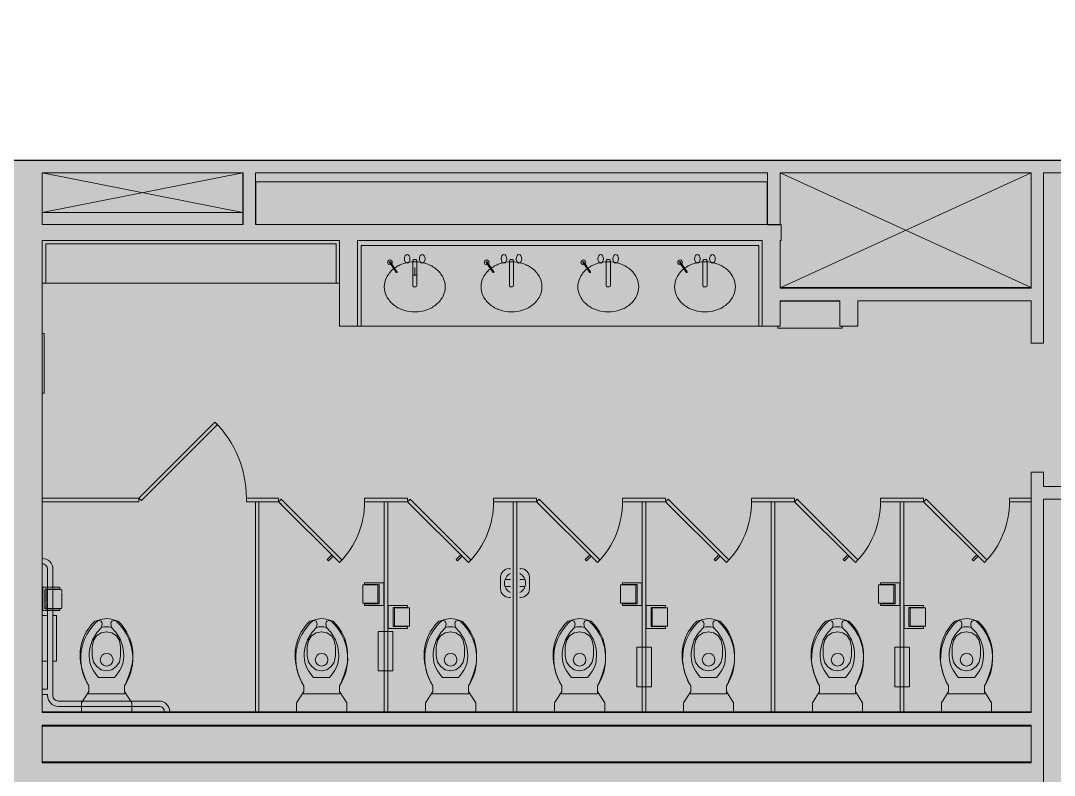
# Model space of a CAD drawing. Header units: inches. Extents: x 3 to 2625, y 0 to 2055.
# Drawn here: x 1036 to 1324.5, y 1066.4 to 1277 of the extents above; entities that cross this region are included whole.
import ezdxf

# ---------------------------------------------------------------- set-up
doc = ezdxf.new("R2010")
doc.units = ezdxf.units.IN
doc.header["$MEASUREMENT"] = 0
doc.linetypes.add('IMPORT-HIDDEN2 _2_', pattern=[0.1875, 0.125, -0.0625])
for name, color, linetype, lineweight in [('A-CLNG', 13, 'Continuous', 13), ('A-DETL', 90, 'Continuous', 9), ('A-DETL-GENF', 92, 'Continuous', 9), ('A-WALL', 113, 'Continuous', 13), ('A-WALL-PATT', 111, 'Continuous', 13), ('CORE', 7, 'Continuous', 9), ('I-WALL', 2, 'Continuous', 9), ('Victor Bldg - 8th Floor_LINK_dwg', 8, 'Continuous', 9)]:
    doc.layers.add(name, color=color, linetype=linetype, lineweight=lineweight)

# ---------------------------------------------------------------- blocks, each defined once
blk = doc.blocks.new('Victor Bldg - 8th Floor_LINK_dwg_AH13F-8067657-LEVEL 08 RCP')
at = {"layer": 'CORE'}
for p, q in [((1145.42, 1209.86), (1145.42, 1203.17)), ((1146.29, 1210.31), (1145.72, 1210.31)), ((1146.59, 1203.17), (1146.59, 1209.86)), ((1145.72, 1202.72), (1146.29, 1202.72))]:
    blk.add_line(p, q, dxfattribs=at)
for centre in [(1143.88, 1210.53), (1148.08, 1210.53)]:
    blk.add_ellipse(centre, major_axis=(0, 1.17), ratio=0.666667, dxfattribs=at)
for centre, start_param, end_param in [((1145.72, 1209.86), 0, 1.570796), ((1146.29, 1209.86), 4.712389, 6.283185), ((1145.72, 1203.17), 1.570796, 3.141593), ((1146.29, 1203.17), 3.141593, 4.712389)]:
    blk.add_ellipse(centre, major_axis=(0, 0.45), ratio=0.666667, start_param=start_param, end_param=end_param, dxfattribs=at)
blk = doc.blocks.new('Victor Bldg - 8th Floor_LINK_dwg_AH13F-8067658-LEVEL 08 RCP')
at = {"layer": 'CORE'}
for p, q in [((1172.42, 1209.86), (1172.42, 1203.17)), ((1173.29, 1210.31), (1172.72, 1210.31)), ((1173.59, 1203.17), (1173.59, 1209.86)), ((1172.72, 1202.72), (1173.29, 1202.72))]:
    blk.add_line(p, q, dxfattribs=at)
for centre in [(1170.88, 1210.53), (1175.08, 1210.53)]:
    blk.add_ellipse(centre, major_axis=(0, 1.17), ratio=0.666667, dxfattribs=at)
for centre, start_param, end_param in [((1172.72, 1209.86), 0, 1.570796), ((1173.29, 1209.86), 4.712389, 6.283185), ((1172.72, 1203.17), 1.570796, 3.141593), ((1173.29, 1203.17), 3.141593, 4.712389)]:
    blk.add_ellipse(centre, major_axis=(0, 0.45), ratio=0.666667, start_param=start_param, end_param=end_param, dxfattribs=at)
blk = doc.blocks.new('Victor Bldg - 8th Floor_LINK_dwg_AH13F-8067659-LEVEL 08 RCP')
at = {"layer": 'CORE'}
for p, q in [((1226.42, 1209.86), (1226.42, 1203.17)), ((1227.29, 1210.31), (1226.72, 1210.31)), ((1227.59, 1203.17), (1227.59, 1209.86)), ((1226.72, 1202.72), (1227.29, 1202.72))]:
    blk.add_line(p, q, dxfattribs=at)
for centre in [(1224.88, 1210.53), (1229.08, 1210.53)]:
    blk.add_ellipse(centre, major_axis=(0, 1.17), ratio=0.666667, dxfattribs=at)
for centre, start_param, end_param in [((1226.72, 1209.86), 0, 1.570796), ((1227.29, 1209.86), 4.712389, 6.283185), ((1226.72, 1203.17), 1.570796, 3.141593), ((1227.29, 1203.17), 3.141593, 4.712389)]:
    blk.add_ellipse(centre, major_axis=(0, 0.45), ratio=0.666667, start_param=start_param, end_param=end_param, dxfattribs=at)
blk = doc.blocks.new('Victor Bldg - 8th Floor_LINK_dwg_AH13F-8067660-LEVEL 08 RCP')
at = {"layer": 'CORE'}
for p, q in [((1199.42, 1209.86), (1199.42, 1203.17)), ((1200.29, 1210.31), (1199.72, 1210.31)), ((1200.59, 1203.17), (1200.59, 1209.86)), ((1199.72, 1202.72), (1200.29, 1202.72))]:
    blk.add_line(p, q, dxfattribs=at)
for centre in [(1197.88, 1210.53), (1202.08, 1210.53)]:
    blk.add_ellipse(centre, major_axis=(0, 1.17), ratio=0.666667, dxfattribs=at)
for centre, start_param, end_param in [((1199.72, 1209.86), 0, 1.570796), ((1200.29, 1209.86), 4.712389, 6.283185), ((1199.72, 1203.17), 1.570796, 3.141593), ((1200.29, 1203.17), 3.141593, 4.712389)]:
    blk.add_ellipse(centre, major_axis=(0, 0.45), ratio=0.666667, start_param=start_param, end_param=end_param, dxfattribs=at)
blk = doc.blocks.new('Victor Bldg - 8th Floor_LINK_dwg_TOILETWP-8067661-LEVEL 08 RCP')
at = {"layer": 'CORE', "flags": 128}
for points in [[(7.25, 5), (5.62, 5), (2.5, 7), (0, 7), (0, -7), (2.5, -7), (5.62, -5), (7.25, -5)], [(8.12, -5.46), (10.63, -6.42), (12.51, -6.92), (13.83, -7.19), (15.03, -7.26), (16.87, -7.26), (18.65, -6.98), (20.47, -6.44), (22.28, -5.58), (23.44, -4.8), (24.31, -4.1), (25.28, -3.19), (25.51, -2.28), (25.47, -2.01), (25.3, -1.48), (24.97, -1.3), (24.53, -1.17), (23.54, -1.33), (22.24, -2.55), (21.51, -3.05), (20.03, -3.89), (18.15, -4.51), (16.56, -4.74), (15.6, -4.76), (14.51, -4.67), (13.47, -4.49), (12.4, -4.14), (11.6, -3.67), (10.47, -2.94), (9.53, -2.21), (9.53, 2.3), (10.47, 3.03), (11.6, 3.77), (12.4, 4.23), (13.47, 4.59), (14.51, 4.77), (15.6, 4.85), (16.56, 4.84), (18.15, 4.6), (20.03, 3.98), (21.51, 3.14), (22.24, 2.64), (23.54, 1.43), (24.53, 1.27), (24.97, 1.39), (25.3, 1.57), (25.47, 2.11), (25.51, 2.37), (25.28, 3.28), (24.31, 4.19), (23.44, 4.89), (22.28, 5.68), (20.47, 6.53), (18.65, 7.07), (16.87, 7.35), (15.03, 7.35), (13.83, 7.28), (12.51, 7.01), (10.63, 6.51), (8.12, 5.55)], [(5.43, 5.11), (4.97, 5.11), (4.97, -5.04), (5.43, -5.04)], [(22.31, -0.02), (21.99, 1.55), (21.18, 2.81), (19.9, 3.63), (18.1, 4), (15.65, 4), (13.85, 3.63), (12.61, 2.77), (11.74, 1.51), (11.44, 0)], [(22.31, 0.11), (21.99, -1.46), (21.18, -2.72), (19.9, -3.54), (18.1, -3.9), (15.65, -3.9), (13.85, -3.54), (12.61, -2.68), (11.74, -1.41), (11.44, 0.09)]]:
    blk.add_lwpolyline(points, dxfattribs=at)
at = {"layer": 'CORE'}
blk.add_circle((14.5, 0), 1.77, dxfattribs=at)
for centre, radius, start, end in [((14.87, -6.83), 14.07, 40.8531, 122.7754), ((18.78, 0), 4.96, 344.4353, 16.8577), ((20.02, 0), 5.98, 335.3815, 23.3669), ((14.91, 6.75), 14.03, 236.9216, 318.7734)]:
    blk.add_arc(centre, radius, start, end, dxfattribs=at)
blk = doc.blocks.new('Victor Bldg - 8th Floor_LINK_dwg-6972240-LEVEL 08 RCP')
at = {"layer": 'CORE'}
for p, q in [((1098, 1234.5), (1042, 1223.5)), ((1098, 1220.12), (1098, 1234.5)), ((1101.63, 1232), (1101.63, 1220.11)), ((1318, 1234.5), (1248, 1202.44)), ((1248, 1234.5), (1248, 1220.12)), ((1130.01, 1191.7), (1130.01, 1215.63)), ((1146.59, 1205.96), (1145.42, 1205.96)), ((1146, 1205.96), (1146, 1208.13)), ((1124.97, 1203.75), (1042, 1203.75)), ((1264.62, 1198.69), (1248, 1198.69)), ((1264.62, 1198.69), (1248, 1198.69)), ((1127.47, 1191.73), (1125.01, 1191.7)), ((1243, 1191.75), (1130.01, 1191.75)), ((1101.5, 1142.75), (1101.5, 1084.12)), ((1102.5, 1142.75), (1102.5, 1084.12)), ((1137.5, 1142.75), (1137.5, 1084.12)), ((1138.5, 1142.75), (1138.5, 1084.12)), ((1173.5, 1142.75), (1173.5, 1084.12)), ((1174.5, 1142.75), (1174.5, 1084.12)), ((1209.5, 1142.75), (1209.5, 1084.12)), ((1210.5, 1142.75), (1210.5, 1084.12)), ((1245.5, 1142.75), (1245.5, 1084.12)), ((1246.5, 1142.75), (1246.5, 1084.12)), ((1281.5, 1142.75), (1281.5, 1084.12)), ((1282.5, 1142.75), (1282.5, 1084.12)), ((1044.99, 1088.61), (1044.99, 1123.91)), ((1172.32, 1124.05), (1172.69, 1124.05)), ((1175.31, 1124.05), (1175.62, 1124.05)), ((1169.96, 1121.7), (1169.96, 1118.39)), ((1171.19, 1121.02), (1172.69, 1121.02)), ((1175.31, 1121.02), (1176.75, 1121.02)), ((1177.98, 1121.7), (1177.98, 1118.39)), ((1044.96, 1118.87), (1046.46, 1118.87)), ((1044.96, 1118.37), (1046.46, 1118.37)), ((1046.46, 1118.2), (1044.96, 1118.2)), ((1171.19, 1119.06), (1172.69, 1119.06)), ((1175.31, 1119.06), (1176.75, 1119.06)), ((1172.32, 1116.03), (1172.69, 1116.03)), ((1175.31, 1116.03), (1175.62, 1116.03)), ((1043.48, 1111), (1042, 1111)), ((1044.96, 1112.97), (1046.46, 1112.97)), ((1044.96, 1112.87), (1046.46, 1112.87)), ((1044.96, 1112.37), (1046.46, 1112.37)), ((1043.48, 1098.25), (1042, 1098.25)), ((1074.63, 1087.12), (1046.48, 1087.12)), ((1046.48, 1085.63), (1074.63, 1085.63)), ((1042, 1084.12), (1318, 1084.12)), ((1077.61, 1084.12), (1076.12, 1084.12)), ((1042, 1080.12), (1318, 1080.12)), ((1318, 1070.12), (1042, 1070.12))]:
    blk.add_line(p, q, dxfattribs=at)
at = {"layer": 'CORE', "flags": 128}
for points in [[(1042, 1223.5), (1098, 1223.5), (1042, 1234.5)], [(1244.38, 1220.12), (1244.38, 1232), (1101.63, 1232)], [(1248, 1202.5), (1318, 1202.5), (1248, 1234.5)], [(1124.01, 1203.75), (1124.01, 1214.75), (1043, 1214.75), (1043, 1203.75)], [(1131.01, 1191.7), (1131.01, 1214.25), (1242, 1214.25), (1242, 1191.75)], [(1042, 1189.69), (1042.56, 1189.69), (1042.56, 1173.07), (1042, 1173.07)], [(1042, 1142.75), (1069, 1142.75), (1069, 1143.75), (1069.71, 1143.04), (1090.92, 1164.26), (1090.21, 1164.96), (1069, 1143.75), (1042, 1143.75)], [(1108, 1142.75), (1124.97, 1125.78), (1125.68, 1126.49), (1108.71, 1143.46), (1108, 1142.75), (1108.71, 1142.04)], [(1318, 1142.75), (1312, 1142.75), (1312, 1143.75), (1318, 1143.75)], [(1123.2, 1127.55), (1121.92, 1126.26), (1121.57, 1126.62), (1122.85, 1127.9)], [(1159.2, 1127.55), (1157.92, 1126.26), (1157.57, 1126.62), (1158.85, 1127.9)], [(1195.2, 1127.55), (1193.92, 1126.26), (1193.57, 1126.62), (1194.85, 1127.9)], [(1231.2, 1127.55), (1229.92, 1126.26), (1229.57, 1126.62), (1230.85, 1127.9)], [(1267.2, 1127.55), (1265.92, 1126.26), (1265.57, 1126.62), (1266.85, 1127.9)], [(1303.2, 1127.55), (1301.92, 1126.26), (1301.57, 1126.62), (1302.85, 1127.9)], [(1043.5, 1123.91), (1043.5, 1090.39), (1042, 1090.39)], [(1044.97, 1098.25), (1046, 1098.25), (1046, 1111), (1044.97, 1111)], [(1042, 1088.9), (1043.5, 1088.9), (1043.5, 1088.61)]]:
    blk.add_lwpolyline(points, dxfattribs=at)
for points in [[(1140.76, 1206.79), (1138.92, 1209.47)], [(1141.03, 1206.95), (1139.18, 1209.63)], [(1167.76, 1206.79), (1165.92, 1209.47)], [(1168.03, 1206.95), (1166.18, 1209.63)], [(1194.76, 1206.79), (1192.92, 1209.47)], [(1195.03, 1206.95), (1193.18, 1209.63)], [(1221.76, 1206.79), (1219.92, 1209.47)], [(1222.03, 1206.95), (1220.18, 1209.63)], [(1265.31, 1191.75), (1265.31, 1191.19), (1247.31, 1191.19), (1247.31, 1191.75), (1247.31, 1191.19), (1265.31, 1191.19)], [(1108, 1143.75), (1099, 1143.75), (1099, 1142.75), (1108, 1142.75)], [(1132, 1143.75), (1144, 1143.75), (1144, 1142.75), (1132, 1142.75)], [(1160.97, 1125.78), (1161.68, 1126.49), (1144.71, 1143.46), (1144, 1142.75)], [(1197.68, 1126.49), (1196.97, 1125.78), (1180, 1142.75), (1180, 1143.75), (1168, 1143.75), (1168, 1142.75), (1180, 1142.75), (1180.71, 1143.46)], [(1204, 1143.75), (1216, 1143.75), (1216, 1142.75), (1216.71, 1143.46), (1233.68, 1126.49), (1232.97, 1125.78), (1216, 1142.75), (1204, 1142.75)], [(1240, 1143.75), (1240, 1142.75), (1252, 1142.75), (1268.97, 1125.78), (1269.68, 1126.49), (1252.71, 1143.46), (1252, 1142.75), (1252, 1143.75)], [(1305.68, 1126.49), (1304.97, 1125.78), (1288, 1142.75), (1276, 1142.75), (1276, 1143.75), (1288, 1143.75), (1288, 1142.75), (1288.71, 1143.46)], [(1131.46, 1119.5), (1135.67, 1119.5), (1135.67, 1114.4), (1131.46, 1114.4)], [(1131.98, 1113.75), (1137.35, 1113.75), (1137.35, 1120.12), (1131.98, 1120.12), (1131.98, 1119.62), (1136.04, 1119.62), (1136.04, 1114.25), (1131.98, 1114.25)], [(1203.46, 1119.5), (1207.67, 1119.5), (1207.67, 1114.4), (1203.46, 1114.4)], [(1203.98, 1113.75), (1209.35, 1113.75), (1209.35, 1120.12), (1203.98, 1120.12), (1203.98, 1119.62), (1208.04, 1119.62), (1208.04, 1114.25), (1203.98, 1114.25)], [(1275.46, 1119.5), (1279.67, 1119.5), (1279.67, 1114.4), (1275.46, 1114.4)], [(1275.98, 1113.75), (1281.35, 1113.75), (1281.35, 1120.12), (1275.98, 1120.12), (1275.98, 1119.62), (1280.04, 1119.62), (1280.04, 1114.25), (1275.98, 1114.25)], [(1143.99, 1113.75), (1138.61, 1113.75), (1138.61, 1107.37), (1143.99, 1107.37), (1143.99, 1107.87), (1139.93, 1107.87), (1139.93, 1113.25), (1143.99, 1113.25)], [(1215.99, 1113.75), (1210.61, 1113.75), (1210.61, 1107.37), (1215.99, 1107.37), (1215.99, 1107.87), (1211.93, 1107.87), (1211.93, 1113.25), (1215.99, 1113.25)], [(1287.99, 1113.75), (1282.61, 1113.75), (1282.61, 1107.37), (1287.99, 1107.37), (1287.99, 1107.87), (1283.93, 1107.87), (1283.93, 1113.25), (1287.99, 1113.25)], [(1144.5, 1108), (1140.3, 1108), (1140.3, 1113.1), (1144.5, 1113.1)], [(1216.5, 1108), (1212.3, 1108), (1212.3, 1113.1), (1216.5, 1113.1)], [(1288.5, 1108), (1284.3, 1108), (1284.3, 1113.1), (1288.5, 1113.1)], [(1135.78, 1095.5), (1135.78, 1106.5), (1139.91, 1106.5), (1139.91, 1095.5)], [(1207.94, 1091.12), (1207.94, 1102.12), (1212.06, 1102.12), (1212.06, 1091.12)], [(1279.94, 1091.12), (1279.94, 1102.12), (1284.06, 1102.12), (1284.06, 1091.12)]]:
    blk.add_lwpolyline(points, close=True, dxfattribs=at)
at = {"layer": 'CORE', "linetype": 'IMPORT-HIDDEN2 _2_', "flags": 128}
for points in [[(1044.94, 1112.37), (1042.21, 1112.37), (1042.21, 1118.87), (1044.94, 1118.87)], [(1044.94, 1112.87), (1042.71, 1112.87), (1042.71, 1118.37), (1044.94, 1118.37)], [(1044.94, 1118.2), (1043.08, 1118.2), (1043.08, 1112.97), (1044.94, 1112.97)], [(1046.46, 1118.37), (1046.96, 1118.37), (1046.96, 1118.87), (1046.46, 1118.87)], [(1046.46, 1112.97), (1047.47, 1112.97), (1047.47, 1118.2), (1046.46, 1118.2)], [(1046.46, 1112.87), (1046.96, 1112.87), (1046.96, 1112.37), (1046.46, 1112.37)]]:
    blk.add_lwpolyline(points, dxfattribs=at)
at = {"layer": 'CORE'}
for centre in [(1139.05, 1209.55), (1139.05, 1209.55), (1166.05, 1209.55), (1166.05, 1209.55), (1193.05, 1209.55), (1193.05, 1209.55), (1220.05, 1209.55), (1220.05, 1209.55)]:
    blk.add_circle(centre, 0.667, dxfattribs=at)
for centre, radius, start, end in [((1139.05, 1209.55), 0.167, 11.6829, 236.8423), ((1139.05, 1209.55), 0.167, 11.6829, 236.8423), ((1145.45, 1201.04), 8.59, 108.8354, 129.4725), ((1146, 1199.43), 10.29, 90, 108.8354), ((1146, 1199.43), 10.29, 71.1646, 90), ((1146.55, 1201.04), 8.59, 50.5275, 71.1646), ((1166.05, 1209.55), 0.167, 11.6829, 236.8423), ((1166.05, 1209.55), 0.167, 11.6829, 236.8423), ((1172.45, 1201.04), 8.59, 108.8354, 129.4725), ((1173, 1199.43), 10.29, 90, 108.8354), ((1173, 1199.43), 10.29, 71.1646, 90), ((1173.55, 1201.04), 8.59, 50.5275, 71.1646), ((1193.05, 1209.55), 0.167, 11.6829, 236.8423), ((1193.05, 1209.55), 0.167, 11.6829, 236.8423), ((1199.45, 1201.04), 8.59, 108.8354, 129.4725), ((1200, 1199.43), 10.29, 90, 108.8354), ((1200, 1199.43), 10.29, 71.1646, 90), ((1200.55, 1201.04), 8.59, 50.5275, 71.1646), ((1220.05, 1209.55), 0.167, 11.6829, 236.8423), ((1220.05, 1209.55), 0.167, 11.6829, 236.8423), ((1226.45, 1201.04), 8.59, 108.8354, 129.4725), ((1227, 1199.43), 10.29, 90, 108.8354), ((1227, 1199.43), 10.29, 71.1646, 90), ((1227.55, 1201.04), 8.59, 50.5275, 71.1646), ((1144.61, 1202.07), 7.26, 129.4725, 153.2988), ((1140.9, 1206.86), 0.167, 192.1914, 57.3508), ((1140.9, 1206.86), 0.167, 192.1914, 57.3508), ((1147.39, 1202.07), 7.26, 26.7012, 50.5275), ((1171.61, 1202.07), 7.26, 129.4725, 153.2988), ((1167.9, 1206.86), 0.167, 192.1914, 57.3508), ((1167.9, 1206.86), 0.167, 192.1914, 57.3508), ((1174.39, 1202.07), 7.26, 26.7012, 50.5275), ((1198.61, 1202.07), 7.26, 129.4725, 153.2988), ((1194.9, 1206.86), 0.167, 192.1914, 57.3508), ((1194.9, 1206.86), 0.167, 192.1914, 57.3508), ((1201.39, 1202.07), 7.26, 26.7012, 50.5275), ((1225.61, 1202.07), 7.26, 129.4725, 153.2988), ((1221.9, 1206.86), 0.167, 192.1914, 57.3508), ((1221.9, 1206.86), 0.167, 192.1914, 57.3508), ((1228.39, 1202.07), 7.26, 26.7012, 50.5275), ((1143.3, 1202.72), 5.8, 153.2988, 180), ((1148.7, 1202.72), 5.8, 0, 26.7012), ((1170.3, 1202.72), 5.8, 153.2988, 180), ((1175.7, 1202.72), 5.8, 0, 26.7012), ((1197.3, 1202.72), 5.8, 153.2988, 180), ((1202.7, 1202.72), 5.8, 0, 26.7012), ((1224.3, 1202.72), 5.8, 153.2988, 180), ((1229.7, 1202.72), 5.8, 0, 26.7012), ((1143.3, 1202.72), 5.8, 180, 206.7012), ((1148.7, 1202.72), 5.8, 333.2988, 0), ((1170.3, 1202.72), 5.8, 180, 206.7012), ((1175.7, 1202.72), 5.8, 333.2988, 0), ((1197.3, 1202.72), 5.8, 180, 206.7012), ((1202.7, 1202.72), 5.8, 333.2988, 0), ((1224.3, 1202.72), 5.8, 180, 206.7012), ((1229.7, 1202.72), 5.8, 333.2988, 0), ((1144.61, 1203.38), 7.26, 206.7012, 230.5275), ((1145.45, 1204.4), 8.59, 230.5275, 251.1646), ((1146.55, 1204.4), 8.59, 288.8354, 309.4725), ((1147.39, 1203.38), 7.26, 309.4725, 333.2988), ((1171.61, 1203.38), 7.26, 206.7012, 230.5275), ((1172.45, 1204.4), 8.59, 230.5275, 251.1646), ((1173.55, 1204.4), 8.59, 288.8354, 309.4725), ((1174.39, 1203.38), 7.26, 309.4725, 333.2988), ((1198.61, 1203.38), 7.26, 206.7012, 230.5275), ((1199.45, 1204.4), 8.59, 230.5275, 251.1646), ((1200.55, 1204.4), 8.59, 288.8354, 309.4725), ((1201.39, 1203.38), 7.26, 309.4725, 333.2988), ((1225.61, 1203.38), 7.26, 206.7012, 230.5275), ((1226.45, 1204.4), 8.59, 230.5275, 251.1646), ((1227.55, 1204.4), 8.59, 288.8354, 309.4725), ((1228.39, 1203.38), 7.26, 309.4725, 333.2988), ((1146, 1206.02), 10.29, 251.1646, 270), ((1146, 1206.02), 10.29, 270, 288.8354), ((1173, 1206.02), 10.29, 251.1646, 270), ((1173, 1206.02), 10.29, 270, 288.8354), ((1200, 1206.02), 10.29, 251.1646, 270), ((1200, 1206.02), 10.29, 270, 288.8354), ((1227, 1206.02), 10.29, 251.1646, 270), ((1227, 1206.02), 10.29, 270, 288.8354), ((1069, 1143.75), 30, 0, 45), ((1108, 1142.75), 24, 315, 360), ((1144, 1142.75), 24, 315, 360), ((1180, 1142.75), 24, 315, 360), ((1216, 1142.75), 24, 315, 360), ((1252, 1142.75), 24, 315, 360), ((1288, 1142.75), 24, 315, 360), ((1042.01, 1123.91), 2.98, 0, 90.1475), ((1042.01, 1123.91), 1.49, 0, 90.2951), ((1172.32, 1121.7), 2.36, 90, 180), ((1173.97, 1120.04), 2.95, 115.775, 244.225), ((1173.97, 1120.04), 2.95, 297.1387, 62.8613), ((1175.62, 1121.7), 2.36, 0, 90), ((1172.32, 1118.39), 2.36, 180, 270), ((1175.62, 1118.39), 2.36, 270, 360), ((1046.48, 1088.61), 2.98, 180, 270), ((1046.48, 1088.61), 1.49, 180, 270), ((1074.63, 1084.13), 2.98, 359.8525, 90), ((1074.63, 1084.13), 1.49, 359.7049, 90)]:
    blk.add_arc(centre, radius, start, end, dxfattribs=at)
for name in ['Victor Bldg - 8th Floor_LINK_dwg_AH13F-8067657-LEVEL 08 RCP', 'Victor Bldg - 8th Floor_LINK_dwg_AH13F-8067658-LEVEL 08 RCP', 'Victor Bldg - 8th Floor_LINK_dwg_AH13F-8067660-LEVEL 08 RCP', 'Victor Bldg - 8th Floor_LINK_dwg_AH13F-8067659-LEVEL 08 RCP']:
    blk.add_blockref(name, (0, 0))
at = {"rotation": 90}
for p in [(1060, 1084.12), (1120, 1084.12), (1156, 1084.12), (1192, 1084.12), (1228, 1084.12), (1264, 1084.12), (1300, 1084.12)]:
    blk.add_blockref('Victor Bldg - 8th Floor_LINK_dwg_TOILETWP-8067661-LEVEL 08 RCP', p, dxfattribs=at)

msp = doc.modelspace()

# ---------------------------------------------------------------- hatches: boundary and pattern name
at = {"layer": 'A-DETL-GENF'}
h = msp.add_hatch(color=9, dxfattribs=at)
h.paths.add_polyline_path([(3.78, 548.5), (283.25, 548.5), (283.25, 1522), (3.5, 1522), (3.5, 548.5)], flags=0)
h.paths.add_polyline_path([(247.25, 559.98), (31, 559.98), (31, 633.5), (247.25, 633.5), (247.25, 579.5)], flags=0)
h.paths.add_polyline_path([(1491.25, 813), (1491.5, 813), (1491.5, 1106.5), (1485.5, 1106.5), (1485.5, 1153.5), (1391, 1153.5), (1391, 1143.5), (1390.75, 1143.5), (1390.75, 826.5), (1485.25, 826.5), (1485.25, 855.5), (1491.25, 855.5), (1491.25, 813.06)], flags=0)
h.paths.add_polyline_path([(1381.75, 813), (1381.75, 1008.5), (1381.5, 1008.5), (1381.5, 813)], flags=0)
h.paths.add_polyline_path([(1630.75, 813), (1630.75, 855.5), (1636.75, 855.5), (1636.75, 826.5), (1657.5, 826.5), (1657.5, 818), (1710.5, 818), (1710.5, 826.5), (1731.13, 826.5), (1731.13, 924.5), (1710.5, 924.5), (1710.5, 926.5), (1657.5, 926.5), (1657.5, 924.5), (1636.75, 924.5), (1636.75, 897.5), (1630.75, 897.5), (1630.75, 959.5), (1636.75, 959.5), (1636.75, 932.5), (1657.5, 932.5), (1657.5, 930.5), (1710.5, 930.5), (1710.5, 932.5), (1731.13, 932.5), (1731.13, 1135.5), (1710.5, 1135.5), (1710.5, 1141.5), (1657.5, 1141.5), (1657.5, 1135.5), (1636.5, 1135.5), (1636.5, 1106.5), (1630.5, 1106.5), (1630.5, 813)], flags=0)
h.paths.add_polyline_path([(1286.63, 813.06), (1287.75, 813.06), (1287.75, 817.06), (1290.75, 817.06), (1290.75, 911), (1058.62, 911), (1058.62, 915.5), (1208, 915.5), (1208, 932.5), (1047.22, 932.5), (1047.22, 915.75), (1052.5, 915.75), (1052.5, 916), (1058.5, 916), (1058.5, 817.06), (1249.25, 817.06), (1249.25, 813.06), (1286.5, 813.06)], flags=0)
h.paths.add_polyline_path([(1040.13, 813.06), (1041.75, 813.06), (1041.75, 817.06), (1052.5, 817.06), (1052.5, 912.25), (993, 912.25), (993, 915.75), (993.06, 915.75), (993.06, 951.5), (990.06, 951.5), (990.06, 957.5), (993.06, 957.5), (993.06, 1017.06), (1016.5, 1017.06), (1016.5, 1037.5), (1036, 1037.5), (1036, 1234.5), (867.44, 1234.5), (867.44, 957.5), (951.56, 957.5), (951.56, 951.5), (907.31, 951.5), (907.31, 817.06), (1003.25, 817.06), (1003.25, 813.06), (1014.07, 813.06)], flags=0)
h.paths.add_polyline_path([(1321.5, 817.06), (1321.5, 865.13), (1299.38, 865.13), (1299.38, 817.06), (1318, 817.06)], flags=0)
h.paths.add_polyline_path([(1295.88, 817.06), (1295.88, 865.13), (1294.25, 865.13), (1294.25, 817.06)], flags=0)
h.paths.add_polyline_path([(1825.13, 818), (1947.31, 818), (1947.31, 994.75), (1885.63, 994.75), (1885.63, 995), (1843.63, 995), (1843.63, 1141.5), (1814.63, 1141.5), (1814.63, 1146.5), (1776.13, 1146.5), (1776.13, 1141.5), (1773.13, 1141.5), (1773.13, 1141), (1767.13, 1141), (1767.13, 1141.5), (1737.13, 1141.5), (1737.13, 818), (1773.13, 818)], flags=0)
h.paths.add_polyline_path([(1977, 818), (1977, 994.5), (1968.5, 994.5), (1968.5, 994.75), (1953.31, 994.75), (1953.31, 818)], flags=0)
h.paths.add_polyline_path([(1294.25, 868.62), (1318, 868.62), (1318, 912.5), (1294.25, 912.5), (1294.25, 886.21)], flags=0)
h.paths.add_polyline_path([(1491.25, 897.49), (1485.25, 897.49), (1485.25, 926.5), (1391, 926.5), (1391, 930.5), (1485.25, 930.5), (1485.25, 959.5), (1491.25, 959.5), (1491.25, 926.5)], flags=0)
h.paths.add_polyline_path([(1301.25, 915.5), (1318, 915.5), (1318, 924.37), (1260.94, 924.37), (1260.94, 915.5), (1294.25, 915.5)], flags=0)
h.paths.add_polyline_path([(1257.44, 915.5), (1257.44, 956.94), (1213, 956.94), (1213, 915.5)], flags=0)
h.paths.add_polyline_path([(996.56, 915.75), (1023.22, 915.75), (1023.22, 936.5), (1026.38, 936.5), (1026.38, 1013.5), (1016.5, 1013.5), (1016.5, 1013.56), (996.56, 1013.56), (996.56, 919.82)], flags=0)
h.paths.add_polyline_path([(1318, 927.87), (1318, 928.75), (1321.5, 928.75), (1321.5, 967.25), (1318, 967.25), (1318, 1004.12), (1261, 1004.12), (1261, 1009.12), (1318, 1009.12), (1318, 1066.37), (1042, 1066.37), (1042, 936.5), (1208, 936.5), (1208, 960.5), (1213, 960.5), (1213, 960.44), (1257.44, 960.44), (1257.44, 960.5), (1260.94, 960.5), (1260.94, 927.87), (1317.79, 927.87)], flags=0)
h.paths.add_polyline_path([(1038.5, 936.5), (1038.5, 1013.5), (1029.88, 1013.5), (1029.88, 936.5)], flags=0)
h.paths.add_polyline_path([(838, 957.5), (861.94, 957.5), (861.94, 1234.5), (838, 1234.5), (838, 1037.5), (853, 1037.5), (853, 1013.5), (838, 1013.5), (838, 962.49)], flags=0)
h.paths.add_polyline_path([(1947.31, 1000.25), (1968.5, 1000.25), (1968.5, 1018.5), (1980.25, 1018.5), (1980.25, 1212.5), (1968.5, 1212.5), (1968.5, 1232.5), (1885.86, 1232.5), (1885.86, 1232.44), (1880.43, 1232.42), (1880.43, 1193.94), (1885.86, 1193.94), (1885.86, 1193.38), (1885.99, 1193.38), (1885.99, 1138.5), (1880.99, 1138.5), (1880.99, 1001.96), (1876.99, 1001.96), (1876.99, 1046), (1847.63, 1046), (1847.63, 1001.5), (1885.63, 1001.5), (1885.63, 1000.25), (1926.28, 1000.25)], flags=0)
h.paths.add_polyline_path([(1630.75, 1001.5), (1630.75, 1064.5), (1636.75, 1064.5), (1636.75, 1001.5)], flags=0)
h.paths.add_polyline_path([(1491.25, 1001.52), (1485.25, 1001.52), (1485.25, 1029), (1464.5, 1029), (1464.5, 1030.5), (1407, 1030.5), (1407, 1027), (1391, 1027), (1391, 1039), (1407, 1039), (1407, 1034.5), (1464.5, 1034.5), (1464.5, 1037), (1485.25, 1037), (1485.25, 1064.5), (1491.25, 1064.5), (1491.25, 1008.5)], flags=0)
h.paths.add_polyline_path([(1326.13, 1008.5), (1363, 1008.5), (1363, 1013.5), (1381.75, 1013.5), (1381.75, 1143.5), (1321.5, 1143.5), (1321.5, 1013.5), (1324.5, 1013.5), (1324.5, 1008.5), (1325.75, 1008.5)], flags=0)
h.paths.add_polyline_path([(1876.99, 1051.5), (1876.99, 1138.5), (1847.63, 1138.5), (1847.63, 1051.5), (1876.49, 1051.5)], flags=0)
h.paths.add_polyline_path([(1042, 1069.87), (1318, 1069.87), (1318, 1080.37), (1042, 1080.37)], flags=0)
h.paths.add_polyline_path([(1317.82, 1083.87), (1318, 1083.87), (1318, 1151), (1321.5, 1151), (1321.5, 1147), (1381.5, 1147), (1381.5, 1234.5), (1378.75, 1234.5), (1378.75, 1238), (1340.25, 1238), (1340.25, 1234.5), (1321.5, 1234.5), (1321.5, 1187), (1318, 1187), (1318, 1198.84), (1269.62, 1198.84), (1269.62, 1191.75), (1264.62, 1191.75), (1264.62, 1198.84), (1248, 1198.84), (1248, 1191.75), (1243, 1191.75), (1243, 1215.62), (1129.97, 1215.62), (1129.97, 1191.73), (1124.97, 1191.73), (1124.97, 1215.62), (1042, 1215.62), (1042, 1083.87), (1314.28, 1083.87)], flags=0)
h.paths.add_polyline_path([(1836.13, 1146.5), (1882.49, 1146.5), (1882.49, 1189.88), (1879.63, 1189.88), (1879.63, 1154), (1828.63, 1154), (1828.63, 1146.5)], flags=0)
h.paths.add_polyline_path([(1710.5, 1146.5), (1710.5, 1147.5), (1734.5, 1147.5), (1734.5, 1146.5), (1767.13, 1146.5), (1767.13, 1191.94), (1773.13, 1191.94), (1773.13, 1230.44), (1767.13, 1230.44), (1767.13, 1233.44), (1636.5, 1233.44), (1636.5, 1147.5), (1657.5, 1147.5), (1657.5, 1146.5), (1674.74, 1146.5)], flags=0)
h.paths.add_polyline_path([(1385, 1165.5), (1488.19, 1165.5), (1488.19, 1234.5), (1452.5, 1234.5), (1452.5, 1238), (1414, 1238), (1414, 1234.5), (1402, 1234.5), (1402, 1228.5), (1385.25, 1228.5), (1385.25, 1234.5), (1385, 1234.5), (1385, 1168.79)], flags=0)
h.paths.add_polyline_path([(1248, 1202.34), (1318, 1202.34), (1318, 1234.5), (1247.94, 1234.5), (1247.94, 1220.12), (1248.25, 1220.12), (1248.25, 1215.62), (1248, 1215.62)], flags=0)
h.paths.add_polyline_path([(1101.56, 1220.12), (1244.44, 1220.12), (1244.44, 1234.5), (1101.56, 1234.5)], flags=0)
h.paths.add_polyline_path([(1042, 1220.12), (1098.06, 1220.12), (1098.06, 1234.5), (1042, 1234.5), (1042, 1233.69)], flags=0)
h.paths.add_polyline_path([(1388.75, 1232), (1398.5, 1232), (1398.5, 1238), (1388.75, 1238), (1388.75, 1234.5)], flags=0)
h.paths.add_polyline_path([(829.13, 1237.5), (838, 1237.5), (838, 1238), (829, 1238), (829, 1237.5)], flags=0)
at = {"layer": 'A-WALL-PATT', "lineweight": 9}
h = msp.add_hatch(color=7, dxfattribs=at)
h.paths.add_polyline_path([(1385.25, 1234.5), (1385.25, 1238), (1378.75, 1238), (1378.75, 1234.5), (1385, 1234.5)], flags=0)
h.paths.add_polyline_path([(953.81, 1234.5), (1340.25, 1234.5), (1340.25, 1238), (838, 1238), (838, 1234.5), (867.44, 1234.5)], flags=0)
for points in [[(1042, 1037.5), (1042, 1234.5), (1036, 1234.5), (1036, 1037.5), (1040.5, 1037.5)], [(1101.56, 1220.12), (1101.56, 1234.5), (1098.06, 1234.5), (1098.06, 1220.12)], [(1244.44, 1220.12), (1247.94, 1220.12), (1247.94, 1234.5), (1244.44, 1234.5), (1244.44, 1234.37)], [(1321.5, 1187), (1321.5, 1234.5), (1318, 1234.5), (1318, 1187)], [(1101.56, 1215.62), (1248.25, 1215.62), (1248.25, 1220.12), (1042, 1220.12), (1042, 1215.62), (1098.06, 1215.62)], [(1124.97, 1191.73), (1129.97, 1191.73), (1129.97, 1215.62), (1124.97, 1215.62)], [(1243, 1191.75), (1248, 1191.75), (1248, 1215.62), (1243, 1215.62), (1243, 1192.93)], [(1264.62, 1198.84), (1318, 1198.84), (1318, 1202.34), (1248, 1202.34), (1248, 1198.84), (1248.25, 1198.84)], [(1269.62, 1191.75), (1269.62, 1198.84), (1264.62, 1198.84), (1264.62, 1191.75)], [(1352.18, 1143.5), (1383, 1143.5), (1383, 1147), (1321.5, 1147), (1321.5, 1143.5), (1325.75, 1143.5)], [(1314.28, 1080.37), (1318, 1080.37), (1318, 1083.87), (1042, 1083.87), (1042, 1080.37)], [(1314.28, 1066.37), (1318, 1066.37), (1318, 1069.87), (1042, 1069.87), (1042, 1066.37)]]:
    msp.add_hatch(color=7, dxfattribs=at).paths.add_polyline_path(points, flags=0)
h = msp.add_hatch(color=7, dxfattribs=at)
h.paths.add_polyline_path([(1321.5, 865.13), (1321.5, 928.75), (1318, 928.75), (1318, 865.13)], flags=0)
h.paths.add_polyline_path([(1321.5, 967.25), (1321.5, 1151), (1318, 1151), (1318, 967.25)], flags=0)

# ---------------------------------------------------------------- linework, layer by layer
at = {"layer": 'A-CLNG'}
msp.add_line((829, 1238.06), (1339.87, 1238.06), dxfattribs=at)
at = {"layer": 'A-DETL'}
msp.add_line((1491.69, 1238), (829, 1238), dxfattribs=at)
at = {"layer": 'A-WALL', "color": 8, "lineweight": 20}
for p, q in [((1042, 1234.5), (1042, 1220.12)), ((1042, 1220.12), (1098.06, 1220.12)), ((1101.56, 1220.12), (1248.25, 1220.12)), ((1248.25, 1220.12), (1248.25, 1215.62)), ((1042, 1215.62), (1042, 1083.87)), ((1124.97, 1215.62), (1042, 1215.62)), ((1243, 1215.62), (1129.97, 1215.62)), ((1248.25, 1215.62), (1248, 1215.62)), ((1042, 1080.37), (1042, 1069.87))]:
    msp.add_line(p, q, dxfattribs=at)
at = {"layer": 'I-WALL', "color": 8, "lineweight": 20}
for p, q in [((838, 1238), (1340.25, 1238)), ((1098.06, 1234.5), (1042, 1234.5)), ((1098.06, 1220.12), (1098.06, 1234.5)), ((1244.44, 1234.5), (1101.56, 1234.5)), ((1101.56, 1234.5), (1101.56, 1220.12)), ((1244.44, 1220), (1244.44, 1234.5)), ((1318, 1234.5), (1247.94, 1234.5)), ((1247.94, 1234.5), (1247.94, 1220)), ((1318, 1202.34), (1318, 1234.5)), ((1340.25, 1234.5), (1321.5, 1234.5)), ((1321.5, 1234.5), (1321.5, 1187)), ((1247.94, 1220), (1244.44, 1220)), ((1124.97, 1191.73), (1124.97, 1215.62)), ((1129.97, 1215.62), (1129.97, 1191.73)), ((1243, 1191.75), (1243, 1215.62)), ((1248, 1215.62), (1248, 1202.34)), ((1248, 1202.34), (1318, 1202.34)), ((1264.62, 1198.84), (1248, 1198.84)), ((1248, 1198.84), (1248, 1191.75)), ((1264.62, 1191.75), (1264.62, 1198.84)), ((1318, 1198.84), (1269.62, 1198.84)), ((1269.62, 1198.84), (1269.62, 1191.75)), ((1318, 1187), (1318, 1198.84)), ((1129.97, 1191.73), (1124.97, 1191.73)), ((1248, 1191.75), (1243, 1191.75)), ((1269.62, 1191.75), (1264.62, 1191.75)), ((1321.5, 1187), (1318, 1187)), ((1318, 1083.87), (1318, 1151)), ((1318, 1151), (1321.5, 1151)), ((1321.5, 1151), (1321.5, 1147)), ((1321.5, 1147), (1381.5, 1147)), ((1321.5, 1143.5), (1321.5, 1013.5)), ((1381.75, 1143.5), (1321.5, 1143.5)), ((1042, 1083.87), (1318, 1083.87)), ((1318, 1080.37), (1042, 1080.37)), ((1318, 1069.87), (1318, 1080.37)), ((1042, 1069.87), (1318, 1069.87))]:
    msp.add_line(p, q, dxfattribs=at)

# ---------------------------------------------------------------- block references
at = {"layer": 'Victor Bldg - 8th Floor_LINK_dwg', "color": 7}
msp.add_blockref('Victor Bldg - 8th Floor_LINK_dwg-6972240-LEVEL 08 RCP', (0, 0), dxfattribs=at)

doc.saveas('drawing.dxf')
